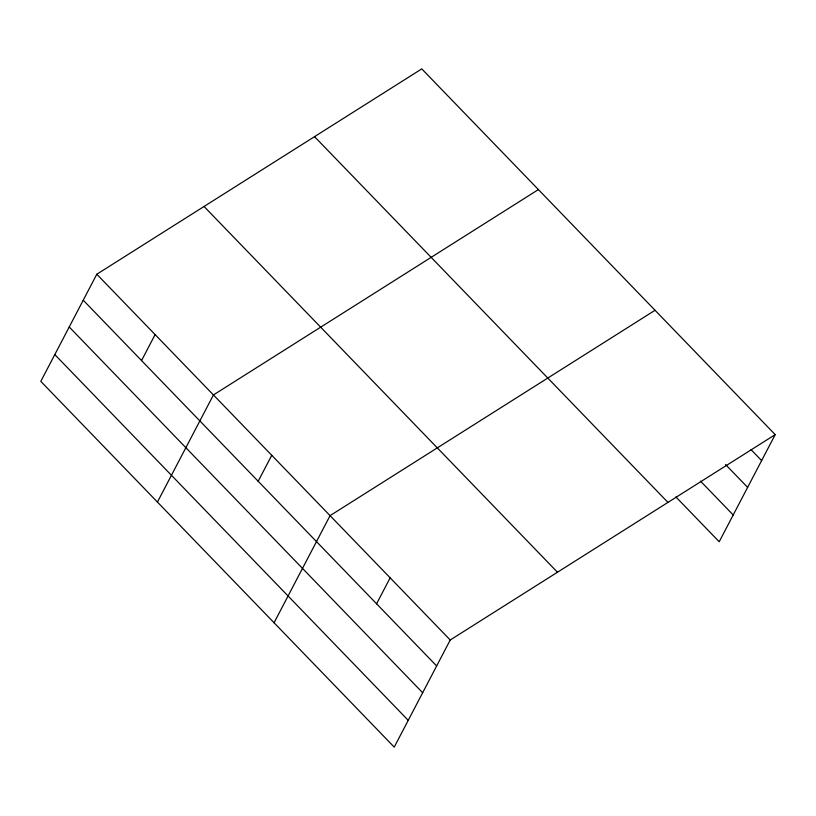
<?xml version="1.0" encoding="UTF-8"?>
<svg xmlns="http://www.w3.org/2000/svg" width="816" height="816" viewBox="0 0 816 816"><rect width="100%" height="100%" fill="white"/><g stroke="black" fill="none" stroke-linecap="round" stroke-linejoin="round"><path stroke-width="1.22" d="M96.798 274.247L40.8 381.368L394.23 747.119L450.228 639.999L775.2 434.632L421.77 68.881L96.798 274.247L450.228 639.999M141.545 360.56L155.111 334.601M157.437 502.064L213.435 394.944L538.397 189.577M258.172 481.256L271.748 455.297M274.064 622.761L330.062 515.651L655.034 310.284M376.574 603.789L390.15 577.83M775.2 434.632L719.202 541.753L675.903 496.944M751.026 449.626L761.624 460.601M725.536 464.518L747.629 487.376M700.505 481.134L733.207 514.967M314.527 136.649L667.957 502.411M204.041 206.479L557.471 572.23M83.222 300.206L436.662 665.968M69.227 326.992L422.657 692.743M54.805 354.583L408.235 720.334"/></g></svg>
